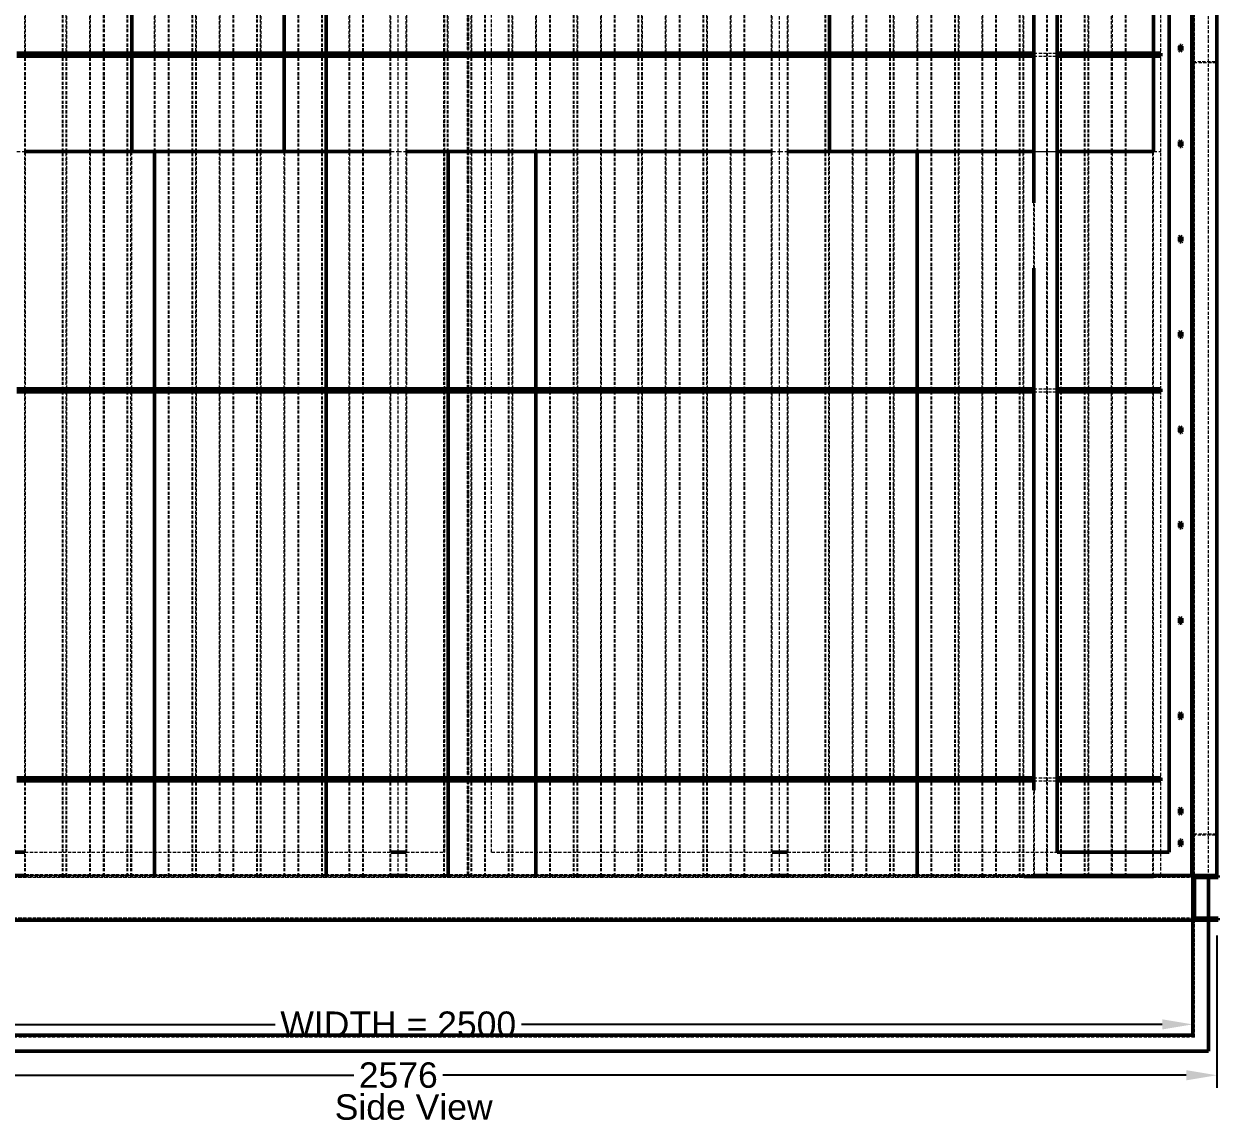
# Model space of a CAD drawing. Header units: millimetres. Extents: x 909 to 14018, y 345 to 10005.
# Drawn here: x 1851 to 3730, y 6588 to 8313 of the extents above; entities that cross this region are included whole.
import ezdxf

# ---------------------------------------------------------------- set-up
doc = ezdxf.new("R2010")
doc.units = ezdxf.units.MM
doc.linetypes.add('Hidden', pattern=[15, 5, -3, 5, -2])
for name, color, linetype, lineweight in [('Default', 7, 'Continuous', 50), ('Edges', 7, 'Hidden', 15), ('HiddenEdges', 2, 'Hidden', 15), ('HiddenSilhouettes', 2, 'Hidden', 15), ('HiddenWires', 7, 'Hidden', 15), ('Silhouettes', 7, 'Continuous', 50), ('Wires', 7, 'Hidden', 15)]:
    doc.layers.add(name, color=color, linetype=linetype, lineweight=lineweight)
doc.layers.add('Dimension', color=7, linetype='Continuous', lineweight=50, true_color=0x6495ed)
doc.styles.add('Default', font='arial.ttf')
doc.dimstyles.get("Standard").update_dxf_attribs({"dimtxt": 0.18, "dimasz": 0.18, "dimexe": 0.18, "dimexo": 0.0625, "dimgap": 0.09, "dimtad": 0, "dimtih": 1, "dimtoh": 1, "dimdec": 4, "dimzin": 0, "dimdsep": 46, "dimtxsty": 'Standard', "dimcen": 0.09, "dimadec": 0, "dimazin": 0, "dimtfac": 1, "dimtdec": 4, "dimtofl": 0, "dimtmove": 0, "dimatfit": 3, "dimfxl": 1, "dimtolj": 1, "dimtzin": 0, "dimarcsym": 0})

# ---------------------------------------------------------------- blocks, each defined once
blk = doc.blocks.new('Left')
at = {"layer": 'Edges'}
for points in [[(-587.5, -72.1, 0), (-587.5, 534.9, 0)], [(-521.5, -72.1, 0), (-521.5, 534.9, 0)], [(-485.5, -72.1, 0), (-485.5, 534.9, 0)], [(-383.5, -72.1, 0), (-383.5, 534.9, 0)], [(-317.5, -72.1, 0), (-317.5, 534.9, 0)], [(-281.5, -72.1, 0), (-281.5, 534.9, 0)], [(-215.5, -72.1, 0), (-215.5, 534.9, 0)], [(-77.5, -72.1, 0), (-77.5, 534.9, 0)], [(-11.5, -72.1, 0), (-11.5, 534.9, 0)], [(12.5, -72.1, 0), (12.5, 534.9, 0)], [(78.5, -72.1, 0), (78.5, 534.9, 0)], [(114.5, -72.1, 0), (114.5, 534.9, 0)], [(180.5, -72.1, 0), (180.5, 534.9, 0)], [(216.5, -72.1, 0), (216.5, 534.9, 0)], [(282.5, -72.1, 0), (282.5, 534.9, 0)], [(318.5, -72.1, 0), (318.5, 534.9, 0)], [(384.5, -72.1, 0), (384.5, 534.9, 0)], [(420.5, -72.1, 0), (420.5, 534.9, 0)], [(486.5, -72.1, 0), (486.5, 534.9, 0)], [(522.5, -72.1, 0), (522.5, 534.9, 0)], [(588.5, -72.1, 0), (588.5, 534.9, 0)], [(612.5, -72.1, 0), (612.5, 534.9, 0)], [(714.5, -72.1, 0), (714.5, 534.9, 0)], [(780.5, -72.1, 0), (780.5, 534.9, 0)], [(816.5, -72.1, 0), (816.5, 534.9, 0)], [(882.5, -72.1, 0), (882.5, 534.9, 0)], [(918.5, -72.1, 0), (918.5, 534.9, 0)], [(984.5, -72.1, 0), (984.5, 534.9, 0)], [(1086.5, -72.1, 0), (1086.5, 534.9, 0)], [(1122.5, -72.1, 0), (1122.5, 534.9, 0)], [(-587.5, -227.1, 0), (-587.5, -77.1, 0)], [(-521.5, -227.1, 0), (-521.5, -77.1, 0)], [(-485.5, -227.1, 0), (-485.5, -77.1, 0)], [(-383.5, -227.1, 0), (-383.5, -77.1, 0)], [(-317.5, -227.1, 0), (-317.5, -77.1, 0)], [(-281.5, -227.1, 0), (-281.5, -77.1, 0)], [(-215.5, -227.1, 0), (-215.5, -77.1, 0)], [(-77.5, -227.1, 0), (-77.5, -77.1, 0)], [(-11.5, -227.1, 0), (-11.5, -77.1, 0)], [(12.5, -227.1, 0), (12.5, -77.1, 0)], [(78.5, -227.1, 0), (78.5, -77.1, 0)], [(114.5, -227.1, 0), (114.5, -77.1, 0)], [(180.5, -227.1, 0), (180.5, -77.1, 0)], [(216.5, -227.1, 0), (216.5, -77.1, 0)], [(282.5, -227.1, 0), (282.5, -77.1, 0)], [(318.5, -227.1, 0), (318.5, -77.1, 0)], [(384.5, -227.1, 0), (384.5, -77.1, 0)], [(420.5, -227.1, 0), (420.5, -77.1, 0)], [(486.5, -227.1, 0), (486.5, -77.1, 0)], [(522.5, -227.1, 0), (522.5, -77.1, 0)], [(588.5, -227.1, 0), (588.5, -77.1, 0)], [(612.5, -227.1, 0), (612.5, -77.1, 0)], [(714.5, -227.1, 0), (714.5, -77.1, 0)], [(780.5, -227.1, 0), (780.5, -77.1, 0)], [(816.5, -227.1, 0), (816.5, -77.1, 0)], [(882.5, -227.1, 0), (882.5, -77.1, 0)], [(918.5, -227.1, 0), (918.5, -77.1, 0)], [(984.5, -227.1, 0), (984.5, -77.1, 0)], [(1086.5, -227.1, 0), (1086.5, -77.1, 0)], [(1122.5, -227.1, 0), (1122.5, -77.1, 0)], [(-587.5, -600.1, 0), (-587.5, -227.1, 0)], [(-521.5, -600.1, 0), (-521.5, -227.1, 0)], [(-485.5, -600.1, 0), (-485.5, -227.1, 0)], [(-419.5, -600.1, 0), (-419.5, -227.1, 0)], [(-317.5, -600.1, 0), (-317.5, -227.1, 0)], [(-281.5, -600.1, 0), (-281.5, -227.1, 0)], [(-215.5, -600.1, 0), (-215.5, -227.1, 0)], [(-179.5, -600.1, 0), (-179.5, -227.1, 0)], [(-77.5, -600.1, 0), (-77.5, -227.1, 0)], [(-11.5, -600.1, 0), (-11.5, -227.1, 0)], [(12.5, -600.1, 0), (12.5, -227.1, 0)], [(114.5, -600.1, 0), (114.5, -227.1, 0)], [(180.5, -600.1, 0), (180.5, -227.1, 0)], [(282.5, -600.1, 0), (282.5, -227.1, 0)], [(318.5, -600.1, 0), (318.5, -227.1, 0)], [(384.5, -600.1, 0), (384.5, -227.1, 0)], [(420.5, -600.1, 0), (420.5, -227.1, 0)], [(486.5, -600.1, 0), (486.5, -227.1, 0)], [(522.5, -600.1, 0), (522.5, -227.1, 0)], [(588.5, -600.1, 0), (588.5, -227.1, 0)], [(612.5, -600.1, 0), (612.5, -227.1, 0)], [(678.5, -600.1, 0), (678.5, -227.1, 0)], [(714.5, -600.1, 0), (714.5, -227.1, 0)], [(780.5, -600.1, 0), (780.5, -227.1, 0)], [(882.5, -600.1, 0), (882.5, -227.1, 0)], [(918.5, -600.1, 0), (918.5, -227.1, 0)], [(984.5, -600.1, 0), (984.5, -227.1, 0)], [(1086.5, -600.1, 0), (1086.5, -227.1, 0)], [(1122.5, -600.1, 0), (1122.5, -227.1, 0)], [(1188.5, -600.1, 0), (1188.5, -227.1, 0)], [(-587.5, -1212.1, 0), (-587.5, -605.1, 0)], [(-521.5, -1212.1, 0), (-521.5, -605.1, 0)], [(-485.5, -1212.1, 0), (-485.5, -605.1, 0)], [(-419.5, -1212.1, 0), (-419.5, -605.1, 0)], [(-317.5, -1212.1, 0), (-317.5, -605.1, 0)], [(-281.5, -1212.1, 0), (-281.5, -605.1, 0)], [(-215.5, -1212.1, 0), (-215.5, -605.1, 0)], [(-179.5, -1212.1, 0), (-179.5, -605.1, 0)], [(-77.5, -1212.1, 0), (-77.5, -605.1, 0)], [(-11.5, -1212.1, 0), (-11.5, -605.1, 0)], [(12.5, -1212.1, 0), (12.5, -605.1, 0)], [(114.5, -1212.1, 0), (114.5, -605.1, 0)], [(180.5, -1212.1, 0), (180.5, -605.1, 0)], [(282.5, -1212.1, 0), (282.5, -605.1, 0)], [(318.5, -1212.1, 0), (318.5, -605.1, 0)], [(384.5, -1212.1, 0), (384.5, -605.1, 0)], [(420.5, -1212.1, 0), (420.5, -605.1, 0)], [(486.5, -1212.1, 0), (486.5, -605.1, 0)], [(522.5, -1212.1, 0), (522.5, -605.1, 0)], [(588.5, -1212.1, 0), (588.5, -605.1, 0)], [(612.5, -1212.1, 0), (612.5, -605.1, 0)], [(678.5, -1212.1, 0), (678.5, -605.1, 0)], [(714.5, -1212.1, 0), (714.5, -605.1, 0)], [(780.5, -1212.1, 0), (780.5, -605.1, 0)], [(882.5, -1212.1, 0), (882.5, -605.1, 0)], [(918.5, -1212.1, 0), (918.5, -605.1, 0)], [(984.5, -1212.1, 0), (984.5, -605.1, 0)], [(1086.5, -1212.1, 0), (1086.5, -605.1, 0)], [(1122.5, -1212.1, 0), (1122.5, -605.1, 0)], [(1188.5, -1212.1, 0), (1188.5, -605.1, 0)], [(-587.5, -1367.1, 0), (-587.5, -1217.1, 0)], [(-521.5, -1367.1, 0), (-521.5, -1217.1, 0)], [(-485.5, -1367.1, 0), (-485.5, -1217.1, 0)], [(-419.5, -1367.1, 0), (-419.5, -1217.1, 0)], [(-317.5, -1367.1, 0), (-317.5, -1217.1, 0)], [(-281.5, -1367.1, 0), (-281.5, -1217.1, 0)], [(-215.5, -1367.1, 0), (-215.5, -1217.1, 0)], [(-179.5, -1367.1, 0), (-179.5, -1217.1, 0)], [(-77.5, -1367.1, 0), (-77.5, -1217.1, 0)], [(-11.5, -1367.1, 0), (-11.5, -1217.1, 0)], [(12.5, -1367.1, 0), (12.5, -1217.1, 0)], [(114.5, -1367.1, 0), (114.5, -1217.1, 0)], [(180.5, -1367.1, 0), (180.5, -1217.1, 0)], [(282.5, -1367.1, 0), (282.5, -1217.1, 0)], [(318.5, -1367.1, 0), (318.5, -1217.1, 0)], [(384.5, -1367.1, 0), (384.5, -1217.1, 0)], [(420.5, -1367.1, 0), (420.5, -1217.1, 0)], [(486.5, -1367.1, 0), (486.5, -1217.1, 0)], [(522.5, -1367.1, 0), (522.5, -1217.1, 0)], [(588.5, -1367.1, 0), (588.5, -1217.1, 0)], [(612.5, -1367.1, 0), (612.5, -1217.1, 0)], [(678.5, -1367.1, 0), (678.5, -1217.1, 0)], [(714.5, -1367.1, 0), (714.5, -1217.1, 0)], [(780.5, -1367.1, 0), (780.5, -1217.1, 0)], [(882.5, -1367.1, 0), (882.5, -1217.1, 0)], [(918.5, -1367.1, 0), (918.5, -1217.1, 0)], [(984.5, -1367.1, 0), (984.5, -1217.1, 0)], [(1086.5, -1329.1, 0), (1086.5, -1217.1, 0)], [(1122.5, -1329.1, 0), (1122.5, -1217.1, 0)], [(1188.5, -1329.1, 0), (1188.5, -1217.1, 0)], [(1020.5, -1367.1, 0), (1020.5, -1365.9, 0)], [(1086.5, -1367.1, 0), (1086.5, -1365.9, 0)], [(1122.5, -1367.1, 0), (1122.5, -1365.9, 0)], [(1188.5, -1367.1, 0), (1188.5, -1365.9, 0)]]:
    blk.add_polyline3d(points, dxfattribs=at)
at = {"layer": 'HiddenEdges'}
for points in [[(108.8, -1364.7, 0), (108.8, 1022.9, 0)], [(111.2, -1364.7, 0), (111.2, 1022.9, 0)], [(1286.8, -1364.7, 0), (1286.8, 1022.9, 0)], [(-528.5, -227.1, 0), (-528.5, 912.9, 0)], [(-462.5, -227.1, 0), (-462.5, 912.9, 0)], [(-426.5, -227.1, 0), (-426.5, 912.9, 0)], [(-425.3, -227.1, 0), (-425.3, 912.9, 0)], [(-382.3, -227.1, 0), (-382.3, 912.9, 0)], [(-360.5, -227.1, 0), (-360.5, 912.9, 0)], [(-323.3, -227.1, 0), (-323.3, 912.9, 0)], [(-259.7, -227.1, 0), (-259.7, 912.9, 0)], [(-258.5, -227.1, 0), (-258.5, 912.9, 0)], [(-222.5, -227.1, 0), (-222.5, 912.9, 0)], [(-221.3, -227.1, 0), (-221.3, 912.9, 0)], [(-216.7, -227.1, 0), (-216.7, 912.9, 0)], [(-156.5, -227.1, 0), (-156.5, 912.9, 0)], [(-120.5, -227.1, 0), (-120.5, 912.9, 0)], [(-119.3, -227.1, 0), (-119.3, 912.9, 0)], [(-76.3, -227.1, 0), (-76.3, 912.9, 0)], [(-55.7, -227.1, 0), (-55.7, 912.9, 0)], [(71.5, -227.1, 0), (71.5, 912.9, 0)], [(72.7, -227.1, 0), (72.7, 912.9, 0)], [(136.3, -227.1, 0), (136.3, 912.9, 0)], [(137.5, -227.1, 0), (137.5, 912.9, 0)], [(174.7, -227.1, 0), (174.7, 912.9, 0)], [(238.3, -227.1, 0), (238.3, 912.9, 0)], [(239.5, -227.1, 0), (239.5, 912.9, 0)], [(275.5, -227.1, 0), (275.5, 912.9, 0)], [(276.7, -227.1, 0), (276.7, 912.9, 0)], [(340.3, -227.1, 0), (340.3, 912.9, 0)], [(341.5, -227.1, 0), (341.5, 912.9, 0)], [(377.5, -227.1, 0), (377.5, 912.9, 0)], [(378.7, -227.1, 0), (378.7, 912.9, 0)], [(442.3, -227.1, 0), (442.3, 912.9, 0)], [(443.5, -227.1, 0), (443.5, 912.9, 0)], [(479.5, -227.1, 0), (479.5, 912.9, 0)], [(480.7, -227.1, 0), (480.7, 912.9, 0)], [(544.3, -227.1, 0), (544.3, 912.9, 0)], [(545.5, -227.1, 0), (545.5, 912.9, 0)], [(671.5, -227.1, 0), (671.5, 912.9, 0)], [(672.7, -227.1, 0), (672.7, 912.9, 0)], [(736.3, -227.1, 0), (736.3, 912.9, 0)], [(737.5, -227.1, 0), (737.5, 912.9, 0)], [(773.5, -227.1, 0), (773.5, 912.9, 0)], [(774.7, -227.1, 0), (774.7, 912.9, 0)], [(838.3, -227.1, 0), (838.3, 912.9, 0)], [(839.5, -227.1, 0), (839.5, 912.9, 0)], [(875.5, -227.1, 0), (875.5, 912.9, 0)], [(876.7, -227.1, 0), (876.7, 912.9, 0)], [(881.3, -227.1, 0), (881.3, 912.9, 0)], [(940.3, -227.1, 0), (940.3, 912.9, 0)], [(941.5, -227.1, 0), (941.5, 912.9, 0)], [(977.5, -227.1, 0), (977.5, 912.9, 0)], [(978.7, -227.1, 0), (978.7, 912.9, 0)], [(1042.3, -227.1, 0), (1042.3, 912.9, 0)], [(1043.5, -227.1, 0), (1043.5, 912.9, 0)], [(1079.5, -227.1, 0), (1079.5, 912.9, 0)], [(1080.7, -227.1, 0), (1080.7, 912.9, 0)], [(1144.3, -227.1, 0), (1144.3, 912.9, 0)], [(1145.5, -227.1, 0), (1145.5, 912.9, 0)], [(1253, -1620.1, 0), (1253, 885.9, 0)], [(1001.2, -1364.7, 0), (1001.2, 632.9, 0)], [(1020.5, -227.1, 0), (1020.5, 634.1, 0)], [(-587.5, -77.1, 0), (-587.5, -72.1, 0)], [(-521.5, -77.1, 0), (-521.5, -72.1, 0)], [(-485.5, -77.1, 0), (-485.5, -72.1, 0)], [(-383.5, -77.1, 0), (-383.5, -72.1, 0)], [(-317.5, -77.1, 0), (-317.5, -72.1, 0)], [(-281.5, -77.1, 0), (-281.5, -72.1, 0)], [(-215.5, -77.1, 0), (-215.5, -72.1, 0)], [(-77.5, -77.1, 0), (-77.5, -72.1, 0)], [(-11.5, -77.1, 0), (-11.5, -72.1, 0)], [(12.5, -77.1, 0), (12.5, -72.1, 0)], [(78.5, -77.1, 0), (78.5, -72.1, 0)], [(114.5, -77.1, 0), (114.5, -72.1, 0)], [(180.5, -77.1, 0), (180.5, -72.1, 0)], [(216.5, -77.1, 0), (216.5, -72.1, 0)], [(282.5, -77.1, 0), (282.5, -72.1, 0)], [(318.5, -77.1, 0), (318.5, -72.1, 0)], [(384.5, -77.1, 0), (384.5, -72.1, 0)], [(420.5, -77.1, 0), (420.5, -72.1, 0)], [(486.5, -77.1, 0), (486.5, -72.1, 0)], [(522.5, -77.1, 0), (522.5, -72.1, 0)], [(588.5, -77.1, 0), (588.5, -72.1, 0)], [(612.5, -77.1, 0), (612.5, -72.1, 0)], [(714.5, -77.1, 0), (714.5, -72.1, 0)], [(780.5, -77.1, 0), (780.5, -72.1, 0)], [(816.5, -77.1, 0), (816.5, -72.1, 0)], [(882.5, -77.1, 0), (882.5, -72.1, 0)], [(918.5, -77.1, 0), (918.5, -72.1, 0)], [(984.5, -77.1, 0), (984.5, -72.1, 0)], [(1086.5, -77.1, 0), (1086.5, -72.1, 0)], [(1122.5, -77.1, 0), (1122.5, -72.1, 0)], [(1250, -87.1, 0), (1248.8, -87.1, 0)], [(-527.3, -1367.1, 0), (-527.3, -227.1, 0)], [(-463.7, -1367.1, 0), (-463.7, -227.1, 0)], [(-462.5, -1367.1, 0), (-462.5, -227.1, 0)], [(-426.5, -1367.1, 0), (-426.5, -227.1, 0)], [(-425.3, -1367.1, 0), (-425.3, -227.1, 0)], [(-420.7, -1367.1, 0), (-420.7, -227.1, 0)], [(-361.7, -1367.1, 0), (-361.7, -227.1, 0)], [(-360.5, -1367.1, 0), (-360.5, -227.1, 0)], [(-324.5, -1367.1, 0), (-324.5, -227.1, 0)], [(-323.3, -1367.1, 0), (-323.3, -227.1, 0)], [(-259.7, -1367.1, 0), (-259.7, -227.1, 0)], [(-222.5, -1367.1, 0), (-222.5, -227.1, 0)], [(-157.7, -1367.1, 0), (-157.7, -227.1, 0)], [(-156.5, -1367.1, 0), (-156.5, -227.1, 0)], [(-120.5, -1367.1, 0), (-120.5, -227.1, 0)], [(-119.3, -1367.1, 0), (-119.3, -227.1, 0)], [(-55.7, -1367.1, 0), (-55.7, -227.1, 0)], [(-54.5, -1367.1, 0), (-54.5, -227.1, 0)], [(-12.7, -1367.1, 0), (-12.7, -227.1, 0)], [(13.7, -1367.1, 0), (13.7, -227.1, 0)], [(72.7, -1367.1, 0), (72.7, -227.1, 0)], [(136.3, -1367.1, 0), (136.3, -227.1, 0)], [(137.5, -1367.1, 0), (137.5, -227.1, 0)], [(173.5, -1367.1, 0), (173.5, -227.1, 0)], [(174.7, -1367.1, 0), (174.7, -227.1, 0)], [(238.3, -1367.1, 0), (238.3, -227.1, 0)], [(239.5, -1367.1, 0), (239.5, -227.1, 0)], [(275.5, -1367.1, 0), (275.5, -227.1, 0)], [(276.7, -1367.1, 0), (276.7, -227.1, 0)], [(340.3, -1367.1, 0), (340.3, -227.1, 0)], [(377.5, -1367.1, 0), (377.5, -227.1, 0)], [(442.3, -1367.1, 0), (442.3, -227.1, 0)], [(443.5, -1367.1, 0), (443.5, -227.1, 0)], [(479.5, -1367.1, 0), (479.5, -227.1, 0)], [(480.7, -1367.1, 0), (480.7, -227.1, 0)], [(544.3, -1367.1, 0), (544.3, -227.1, 0)], [(545.5, -1367.1, 0), (545.5, -227.1, 0)], [(587.3, -1367.1, 0), (587.3, -227.1, 0)], [(613.7, -1367.1, 0), (613.7, -227.1, 0)], [(672.7, -1367.1, 0), (672.7, -227.1, 0)], [(736.3, -1367.1, 0), (736.3, -227.1, 0)], [(737.5, -1367.1, 0), (737.5, -227.1, 0)], [(774.7, -1367.1, 0), (774.7, -227.1, 0)], [(838.3, -1367.1, 0), (838.3, -227.1, 0)], [(839.5, -1367.1, 0), (839.5, -227.1, 0)], [(875.5, -1367.1, 0), (875.5, -227.1, 0)], [(876.7, -1367.1, 0), (876.7, -227.1, 0)], [(940.3, -1367.1, 0), (940.3, -227.1, 0)], [(977.5, -1367.1, 0), (977.5, -227.1, 0)], [(1020.5, -1365.9, 0), (1020.5, -227.1, 0)], [(1042.3, -1367.1, 0), (1042.3, -227.1, 0)], [(1043.5, -1367.1, 0), (1043.5, -227.1, 0)], [(1079.5, -1367.1, 0), (1079.5, -227.1, 0)], [(1080.7, -1367.1, 0), (1080.7, -227.1, 0)], [(1144.3, -1367.1, 0), (1144.3, -227.1, 0)], [(1145.5, -1367.1, 0), (1145.5, -227.1, 0)], [(-587.5, -605.1, 0), (-587.5, -600.1, 0)], [(-521.5, -605.1, 0), (-521.5, -600.1, 0)], [(-485.5, -605.1, 0), (-485.5, -600.1, 0)], [(-419.5, -605.1, 0), (-419.5, -600.1, 0)], [(-317.5, -605.1, 0), (-317.5, -600.1, 0)], [(-281.5, -605.1, 0), (-281.5, -600.1, 0)], [(-215.5, -605.1, 0), (-215.5, -600.1, 0)], [(-179.5, -605.1, 0), (-179.5, -600.1, 0)], [(-77.5, -605.1, 0), (-77.5, -600.1, 0)], [(-11.5, -605.1, 0), (-11.5, -600.1, 0)], [(12.5, -605.1, 0), (12.5, -600.1, 0)], [(114.5, -605.1, 0), (114.5, -600.1, 0)], [(180.5, -605.1, 0), (180.5, -600.1, 0)], [(282.5, -605.1, 0), (282.5, -600.1, 0)], [(318.5, -605.1, 0), (318.5, -600.1, 0)], [(384.5, -605.1, 0), (384.5, -600.1, 0)], [(420.5, -605.1, 0), (420.5, -600.1, 0)], [(486.5, -605.1, 0), (486.5, -600.1, 0)], [(522.5, -605.1, 0), (522.5, -600.1, 0)], [(588.5, -605.1, 0), (588.5, -600.1, 0)], [(612.5, -605.1, 0), (612.5, -600.1, 0)], [(678.5, -605.1, 0), (678.5, -600.1, 0)], [(714.5, -605.1, 0), (714.5, -600.1, 0)], [(780.5, -605.1, 0), (780.5, -600.1, 0)], [(882.5, -605.1, 0), (882.5, -600.1, 0)], [(918.5, -605.1, 0), (918.5, -600.1, 0)], [(984.5, -605.1, 0), (984.5, -600.1, 0)], [(1086.5, -605.1, 0), (1086.5, -600.1, 0)], [(1122.5, -605.1, 0), (1122.5, -600.1, 0)], [(1188.5, -605.1, 0), (1188.5, -600.1, 0)], [(-587.5, -1217.1, 0), (-587.5, -1212.1, 0)], [(-521.5, -1217.1, 0), (-521.5, -1212.1, 0)], [(-485.5, -1217.1, 0), (-485.5, -1212.1, 0)], [(-419.5, -1217.1, 0), (-419.5, -1212.1, 0)], [(-317.5, -1217.1, 0), (-317.5, -1212.1, 0)], [(-281.5, -1217.1, 0), (-281.5, -1212.1, 0)], [(-215.5, -1217.1, 0), (-215.5, -1212.1, 0)], [(-179.5, -1217.1, 0), (-179.5, -1212.1, 0)], [(-77.5, -1217.1, 0), (-77.5, -1212.1, 0)], [(-11.5, -1217.1, 0), (-11.5, -1212.1, 0)], [(12.5, -1217.1, 0), (12.5, -1212.1, 0)], [(114.5, -1217.1, 0), (114.5, -1212.1, 0)], [(180.5, -1217.1, 0), (180.5, -1212.1, 0)], [(282.5, -1217.1, 0), (282.5, -1212.1, 0)], [(318.5, -1217.1, 0), (318.5, -1212.1, 0)], [(384.5, -1217.1, 0), (384.5, -1212.1, 0)], [(420.5, -1217.1, 0), (420.5, -1212.1, 0)], [(486.5, -1217.1, 0), (486.5, -1212.1, 0)], [(522.5, -1217.1, 0), (522.5, -1212.1, 0)], [(588.5, -1217.1, 0), (588.5, -1212.1, 0)], [(612.5, -1217.1, 0), (612.5, -1212.1, 0)], [(678.5, -1217.1, 0), (678.5, -1212.1, 0)], [(714.5, -1217.1, 0), (714.5, -1212.1, 0)], [(780.5, -1217.1, 0), (780.5, -1212.1, 0)], [(882.5, -1217.1, 0), (882.5, -1212.1, 0)], [(918.5, -1217.1, 0), (918.5, -1212.1, 0)], [(984.5, -1217.1, 0), (984.5, -1212.1, 0)], [(1086.5, -1217.1, 0), (1086.5, -1212.1, 0)], [(1122.5, -1217.1, 0), (1122.5, -1212.1, 0)], [(1188.5, -1217.1, 0), (1188.5, -1212.1, 0)], [(1250, -1267.1, 0), (1248.8, -1267.1, 0)], [(1086.5, -1365.9, 0), (1086.5, -1329.1, 0)], [(1122.5, -1365.9, 0), (1122.5, -1329.1, 0)], [(1188.5, -1365.9, 0), (1188.5, -1329.1, 0)], [(1288, -1350.9, 0), (1286.8, -1350.9, 0)], [(1290, -1365.9, 0), (-1290, -1365.9, 0)], [(1290, -1368.9, 0), (-1290, -1368.9, 0)], [(1253, -1368.9, 0), (-1253, -1368.9, 0)], [(108.8, -1364.7, 0), (-1028.8, -1364.7, 0)], [(1248.8, -1364.7, 0), (111.2, -1364.7, 0)], [(1248.8, -1364.7, 0), (1001.2, -1364.7, 0)], [(1286.8, -1364.7, 0), (1250, -1364.7, 0)], [(1290, -1432.9, 0), (-1290, -1432.9, 0)], [(1290, -1435.9, 0), (-1290, -1435.9, 0)], [(1253, -1432.9, 0), (-1253, -1432.9, 0)], [(1253, -1620.1, 0), (-1253, -1620.1, 0)]]:
    blk.add_polyline3d(points, dxfattribs=at)
at = {"layer": 'HiddenSilhouettes'}
for points in [[(-586.3, -227.1, 0), (-586.3, 912.9, 0)], [(-527.3, -227.1, 0), (-527.3, 912.9, 0)], [(-522.7, -227.1, 0), (-522.7, 912.9, 0)], [(-484.3, -227.1, 0), (-484.3, 912.9, 0)], [(-463.7, -227.1, 0), (-463.7, 912.9, 0)], [(-420.7, -227.1, 0), (-420.7, 912.9, 0)], [(-361.7, -227.1, 0), (-361.7, 912.9, 0)], [(-324.5, -227.1, 0), (-324.5, 912.9, 0)], [(-318.7, -227.1, 0), (-318.7, 912.9, 0)], [(-280.3, -227.1, 0), (-280.3, 912.9, 0)], [(-178.3, -227.1, 0), (-178.3, 912.9, 0)], [(-157.7, -227.1, 0), (-157.7, 912.9, 0)], [(-114.7, -227.1, 0), (-114.7, 912.9, 0)], [(-54.5, -227.1, 0), (-54.5, 912.9, 0)], [(-12.7, -227.1, 0), (-12.7, 912.9, 0)], [(13.7, -227.1, 0), (13.7, 912.9, 0)], [(73.2, -1329.1, 0), (73.2, 912.9, 0)], [(77.3, -227.1, 0), (77.3, 912.9, 0)], [(110, -1365.9, 0), (110, 912.9, 0)], [(115.7, -227.1, 0), (115.7, 912.9, 0)], [(146.8, -1329.1, 0), (146.8, 912.9, 0)], [(173.5, -227.1, 0), (173.5, 912.9, 0)], [(179.3, -227.1, 0), (179.3, 912.9, 0)], [(217.7, -227.1, 0), (217.7, 912.9, 0)], [(281.3, -227.1, 0), (281.3, 912.9, 0)], [(319.7, -227.1, 0), (319.7, 912.9, 0)], [(383.3, -227.1, 0), (383.3, 912.9, 0)], [(421.7, -227.1, 0), (421.7, 912.9, 0)], [(485.3, -227.1, 0), (485.3, 912.9, 0)], [(523.7, -227.1, 0), (523.7, 912.9, 0)], [(587.3, -227.1, 0), (587.3, 912.9, 0)], [(613.7, -227.1, 0), (613.7, 912.9, 0)], [(677.3, -227.1, 0), (677.3, 912.9, 0)], [(715.7, -227.1, 0), (715.7, 912.9, 0)], [(779.3, -227.1, 0), (779.3, 912.9, 0)], [(817.7, -227.1, 0), (817.7, 912.9, 0)], [(919.7, -227.1, 0), (919.7, 912.9, 0)], [(983.3, -227.1, 0), (983.3, 912.9, 0)], [(1021.7, -227.1, 0), (1021.7, 912.9, 0)], [(1085.3, -227.1, 0), (1085.3, 912.9, 0)], [(1123.7, -227.1, 0), (1123.7, 912.9, 0)], [(1187.3, -227.1, 0), (1187.3, 912.9, 0)], [(1275, -1368.9, 0), (1275, 907.9, 0)], [(-585, -77.1, 0), (-585, -72.1, 0)], [(-575, -77.1, 0), (-575, -72.1, 0)], [(-419.5, -77.1, 0), (-419.5, -72.1, 0)], [(-179.5, -77.1, 0), (-179.5, -72.1, 0)], [(-113.5, -77.1, 0), (-113.5, -72.1, 0)], [(-25, -77.1, 0), (-25, -72.1, 0)], [(-15, -77.1, 0), (-15, -72.1, 0)], [(15, -77.1, 0), (15, -72.1, 0)], [(25, -77.1, 0), (25, -72.1, 0)], [(575, -77.1, 0), (575, -72.1, 0)], [(585, -77.1, 0), (585, -72.1, 0)], [(615, -77.1, 0), (615, -72.1, 0)], [(625, -77.1, 0), (625, -72.1, 0)], [(678.5, -77.1, 0), (678.5, -72.1, 0)], [(1000, -72.1, 0), (1036.8, -72.1, 0)], [(1175, -77.1, 0), (1175, -72.1, 0)], [(1185, -77.1, 0), (1185, -72.1, 0)], [(1188.5, -77.1, 0), (1188.5, -72.1, 0)], [(1247, -64.6, 0), (1250, -64.6, 0)], [(1247, -1289.6, 0), (1247, -64.6, 0)], [(1000, -77.1, 0), (1036.8, -77.1, 0)], [(1250, -85.5, 0), (1288, -85.5, 0)], [(1250, -87.1, 0), (1251.6, -87.1, 0)], [(1251.6, -87.1, 0), (1286.4, -87.1, 0)], [(1251.6, -161.5, 0), (1251.6, -87.1, 0)], [(1286.4, -161.5, 0), (1286.4, -87.1, 0)], [(1247, -109.6, 0), (1250, -109.6, 0)], [(1251.6, -205.3, 0), (1251.6, -102.6, 0)], [(1250, -161.5, 0), (1251.6, -161.5, 0)], [(1250, -163.1, 0), (1251.6, -163.1, 0)], [(1251.6, -1265.5, 0), (1251.6, -163.1, 0)], [(1286.4, -161.5, 0), (1288, -161.5, 0)], [(-586.3, -1367.1, 0), (-586.3, -227.1, 0)], [(-528.5, -1367.1, 0), (-528.5, -227.1, 0)], [(-528.5, -227.1, 0), (-483.7, -227.1, 0)], [(-527.3, -227.1, 0), (-521.5, -227.1, 0)], [(-522.7, -1367.1, 0), (-522.7, -227.1, 0)], [(-485.5, -227.1, 0), (-483.7, -227.1, 0)], [(-484.3, -1367.1, 0), (-484.3, -227.1, 0)], [(-426.5, -227.1, 0), (-360.5, -227.1, 0)], [(-425.3, -227.1, 0), (-419.5, -227.1, 0)], [(-383.5, -227.1, 0), (-361.7, -227.1, 0)], [(-382.3, -1367.1, 0), (-382.3, -227.1, 0)], [(-322.5, -227.1, 0), (-317.5, -227.1, 0)], [(-322.5, -227.1, 0), (-258.5, -227.1, 0)], [(-318.7, -1367.1, 0), (-318.7, -227.1, 0)], [(-281.5, -227.1, 0), (-259.7, -227.1, 0)], [(-280.3, -1367.1, 0), (-280.3, -227.1, 0)], [(-258.5, -1367.1, 0), (-258.5, -227.1, 0)], [(-222.5, -227.1, 0), (-161.2, -227.1, 0)], [(-221.3, -1367.1, 0), (-221.3, -227.1, 0)], [(-221.3, -227.1, 0), (-215.5, -227.1, 0)], [(-216.7, -1367.1, 0), (-216.7, -227.1, 0)], [(-179.5, -227.1, 0), (-161.2, -227.1, 0)], [(-178.3, -1367.1, 0), (-178.3, -227.1, 0)], [(-120.5, -227.1, 0), (-54.5, -227.1, 0)], [(-119.3, -227.1, 0), (-113.5, -227.1, 0)], [(-114.7, -1367.1, 0), (-114.7, -227.1, 0)], [(-77.5, -227.1, 0), (-55.7, -227.1, 0)], [(-76.3, -1367.1, 0), (-76.3, -227.1, 0)], [(71.5, -1367.1, 0), (71.5, -227.1, 0)], [(71.5, -227.1, 0), (137.5, -227.1, 0)], [(72.7, -227.1, 0), (78.5, -227.1, 0)], [(77.3, -1367.1, 0), (77.3, -227.1, 0)], [(114.5, -227.1, 0), (136.3, -227.1, 0)], [(115.7, -1367.1, 0), (115.7, -227.1, 0)], [(173.5, -227.1, 0), (239.5, -227.1, 0)], [(174.7, -227.1, 0), (180.5, -227.1, 0)], [(179.3, -1367.1, 0), (179.3, -227.1, 0)], [(216.5, -227.1, 0), (238.3, -227.1, 0)], [(217.7, -1367.1, 0), (217.7, -227.1, 0)], [(275.5, -227.1, 0), (322.5, -227.1, 0)], [(276.7, -227.1, 0), (282.5, -227.1, 0)], [(281.3, -1367.1, 0), (281.3, -227.1, 0)], [(318.5, -227.1, 0), (322.5, -227.1, 0)], [(319.7, -1367.1, 0), (319.7, -227.1, 0)], [(341.5, -1367.1, 0), (341.5, -227.1, 0)], [(377.5, -227.1, 0), (443.5, -227.1, 0)], [(378.7, -1367.1, 0), (378.7, -227.1, 0)], [(378.7, -227.1, 0), (384.5, -227.1, 0)], [(383.3, -1367.1, 0), (383.3, -227.1, 0)], [(420.5, -227.1, 0), (442.3, -227.1, 0)], [(421.7, -1367.1, 0), (421.7, -227.1, 0)], [(483.8, -227.1, 0), (486.5, -227.1, 0)], [(483.8, -227.1, 0), (545.5, -227.1, 0)], [(485.3, -1367.1, 0), (485.3, -227.1, 0)], [(522.5, -227.1, 0), (544.3, -227.1, 0)], [(523.7, -1367.1, 0), (523.7, -227.1, 0)], [(671.5, -1367.1, 0), (671.5, -227.1, 0)], [(671.5, -227.1, 0), (725.6, -227.1, 0)], [(672.7, -227.1, 0), (678.5, -227.1, 0)], [(677.3, -1367.1, 0), (677.3, -227.1, 0)], [(714.5, -227.1, 0), (725.6, -227.1, 0)], [(715.7, -1367.1, 0), (715.7, -227.1, 0)], [(773.5, -1367.1, 0), (773.5, -227.1, 0)], [(773.5, -227.1, 0), (839.5, -227.1, 0)], [(774.7, -227.1, 0), (780.5, -227.1, 0)], [(779.3, -1367.1, 0), (779.3, -227.1, 0)], [(816.5, -227.1, 0), (838.3, -227.1, 0)], [(817.7, -1367.1, 0), (817.7, -227.1, 0)], [(875.5, -227.1, 0), (941.5, -227.1, 0)], [(876.7, -227.1, 0), (882.5, -227.1, 0)], [(881.3, -1367.1, 0), (881.3, -227.1, 0)], [(918.5, -227.1, 0), (940.3, -227.1, 0)], [(919.7, -1367.1, 0), (919.7, -227.1, 0)], [(941.5, -1367.1, 0), (941.5, -227.1, 0)], [(977.5, -227.1, 0), (1043.5, -227.1, 0)], [(978.7, -1367.1, 0), (978.7, -227.1, 0)], [(978.7, -227.1, 0), (984.5, -227.1, 0)], [(983.3, -1367.1, 0), (983.3, -227.1, 0)], [(1000, -227.1, 0), (1042.3, -227.1, 0)], [(1020.5, -227.1, 0), (1036.8, -227.1, 0)], [(1021.7, -1367.1, 0), (1021.7, -227.1, 0)], [(1079.5, -227.1, 0), (1128.8, -227.1, 0)], [(1080.7, -227.1, 0), (1086.5, -227.1, 0)], [(1085.3, -1367.1, 0), (1085.3, -227.1, 0)], [(1122.5, -227.1, 0), (1128.8, -227.1, 0)], [(1123.7, -1367.1, 0), (1123.7, -227.1, 0)], [(1187.3, -1367.1, 0), (1187.3, -227.1, 0)], [(-383.5, -605.1, 0), (-383.5, -600.1, 0)], [(-113.5, -605.1, 0), (-113.5, -600.1, 0)], [(78.5, -605.1, 0), (78.5, -600.1, 0)], [(216.5, -605.1, 0), (216.5, -600.1, 0)], [(816.5, -605.1, 0), (816.5, -600.1, 0)], [(1000, -600.1, 0), (1036.8, -600.1, 0)], [(1000, -605.1, 0), (1036.8, -605.1, 0)], [(-585, -1217.1, 0), (-585, -1212.1, 0)], [(-575, -1217.1, 0), (-575, -1212.1, 0)], [(-383.5, -1217.1, 0), (-383.5, -1212.1, 0)], [(-113.5, -1217.1, 0), (-113.5, -1212.1, 0)], [(-25, -1217.1, 0), (-25, -1212.1, 0)], [(-15, -1217.1, 0), (-15, -1212.1, 0)], [(15, -1217.1, 0), (15, -1212.1, 0)], [(25, -1217.1, 0), (25, -1212.1, 0)], [(78.5, -1217.1, 0), (78.5, -1212.1, 0)], [(216.5, -1217.1, 0), (216.5, -1212.1, 0)], [(575, -1217.1, 0), (575, -1212.1, 0)], [(585, -1217.1, 0), (585, -1212.1, 0)], [(615, -1217.1, 0), (615, -1212.1, 0)], [(625, -1217.1, 0), (625, -1212.1, 0)], [(816.5, -1217.1, 0), (816.5, -1212.1, 0)], [(1000, -1212.1, 0), (1036.8, -1212.1, 0)], [(1000, -1217.1, 0), (1036.8, -1217.1, 0)], [(1175, -1217.1, 0), (1175, -1212.1, 0)], [(1185, -1217.1, 0), (1185, -1212.1, 0)], [(1251.6, -1267.1, 0), (1251.6, -1231.6, 0)], [(1247, -1244.6, 0), (1250, -1244.6, 0)], [(1250, -1265.5, 0), (1251.6, -1265.5, 0)], [(1250, -1267.1, 0), (1251.6, -1267.1, 0)], [(1251.6, -1300.3, 0), (1251.6, -1267.1, 0)], [(1286.4, -1267.1, 0), (1288, -1267.1, 0)], [(1286.4, -1300.3, 0), (1286.4, -1267.1, 0)], [(1247, -1289.6, 0), (1250, -1289.6, 0)], [(1250, -1301.9, 0), (1288, -1301.9, 0)], [(1251.6, -1300.3, 0), (1286.4, -1300.3, 0)], [(-587.5, -1329.1, 0), (-11.5, -1329.1, 0)], [(12.5, -1329.1, 0), (73.2, -1329.1, 0)], [(146.8, -1329.1, 0), (588.5, -1329.1, 0)], [(612.5, -1329.1, 0), (1048.1, -1329.1, 0)], [(1250, -1435.9, 0), (1250, -1334.2, 0)], [(-587.5, -1365.9, 0), (-11.5, -1365.9, 0)], [(12.5, -1365.9, 0), (588.5, -1365.9, 0)], [(612.5, -1365.9, 0), (1048.1, -1365.9, 0)], [(977.5, -1367.1, 0), (1043.5, -1367.1, 0)], [(978.7, -1367.1, 0), (984.5, -1367.1, 0)], [(1020.5, -1367.1, 0), (1042.3, -1367.1, 0)], [(1079.5, -1367.1, 0), (1128.8, -1367.1, 0)], [(1080.7, -1367.1, 0), (1086.5, -1367.1, 0)], [(1122.5, -1367.1, 0), (1128.8, -1367.1, 0)], [(1275, -1435.9, 0), (1275, -1432.9, 0)]]:
    blk.add_polyline3d(points, dxfattribs=at)
blk.add_polyline3d([(1250, -1435.9, 0)], close=True, dxfattribs=at)
at = {"layer": 'HiddenWires'}
for points in [[(600, -77.1, 0), (600, -72.1, 0)], [(-587.5, -227.1, 0), (-11.5, -227.1, 0)], [(12.5, -227.1, 0), (588.5, -227.1, 0)], [(612.5, -227.1, 0), (1188.5, -227.1, 0)], [(600, -605.1, 0), (600, -600.1, 0)], [(600, -1217.1, 0), (600, -1212.1, 0)], [(1200, -1365.9, 0), (1200, -1329.1, 0)], [(967.5, -1367.1, 0), (1188.5, -1367.1, 0)]]:
    blk.add_polyline3d(points, dxfattribs=at)
at = {"layer": 'Silhouettes'}
for points in [[(1229, -67.1), (1229, -62.1)], [(1229, -67.1), (1229.3, -68.1)], [(1229.3, -61.1), (1230, -60.4)], [(1229.3, -68.1), (1230, -68.8)], [(1230, -60.4), (1231, -60.1)], [(1231, -60.1), (1232, -60.4)], [(1231, -69.1), (1232, -68.8)], [(1232, -60.4), (1232.7, -61.1)], [(1232, -68.8), (1232.7, -68.1)], [(1232.7, -61.1), (1233, -62.1)], [(1232.7, -68.1), (1233, -67.1)], [(1233, -67.1), (1233, -62.1)], [(1229, -217.1), (1229, -212.1)], [(1229, -217.1), (1229.3, -218.1)], [(1229.3, -211.1), (1230, -210.4)], [(1229.3, -218.1), (1230, -218.8)], [(1230, -210.4), (1231, -210.1)], [(1231, -210.1), (1232, -210.4)], [(1231, -219.1), (1232, -218.8)], [(1232, -210.4), (1232.7, -211.1)], [(1232, -218.8), (1232.7, -218.1)], [(1232.7, -211.1), (1233, -212.1)], [(1232.7, -218.1), (1233, -217.1)], [(1233, -217.1), (1233, -212.1)], [(1229, -367.1), (1229, -362.1)], [(1229, -367.1), (1229.3, -368.1)], [(1229.3, -361.1), (1230, -360.4)], [(1229.3, -368.1), (1230, -368.8)], [(1230, -360.4), (1231, -360.1)], [(1231, -360.1), (1232, -360.4)], [(1231, -369.1), (1232, -368.8)], [(1232, -360.4), (1232.7, -361.1)], [(1232, -368.8), (1232.7, -368.1)], [(1232.7, -361.1), (1233, -362.1)], [(1232.7, -368.1), (1233, -367.1)], [(1233, -367.1), (1233, -362.1)], [(1229, -517.1), (1229, -512.1)], [(1229, -517.1), (1229.3, -518.1)], [(1229.3, -511.1), (1230, -510.4)], [(1229.3, -518.1), (1230, -518.8)], [(1230, -510.4), (1231, -510.1)], [(1230, -518.8), (1231, -519.1)], [(1231, -510.1), (1232, -510.4)], [(1232, -510.4), (1232.7, -511.1)], [(1232, -518.8), (1232.7, -518.1)], [(1232.7, -511.1), (1233, -512.1)], [(1233, -517.1), (1233, -512.1)], [(1229, -667.1), (1229, -662.1)], [(1229, -667.1), (1229.3, -668.1)], [(1229.3, -668.1), (1230, -668.8)], [(1231, -669.1), (1232, -668.8)], [(1232.7, -661.1), (1233, -662.1)], [(1232.7, -668.1), (1233, -667.1)], [(1233, -667.1), (1233, -662.1)], [(1229, -817.1), (1229, -812.1)], [(1229, -817.1), (1229.3, -818.1)], [(1229.3, -811.1), (1230, -810.4)], [(1229.3, -818.1), (1230, -818.8)], [(1230, -810.4), (1231, -810.1)], [(1231, -810.1), (1232, -810.4)], [(1231, -819.1), (1232, -818.8)], [(1232, -810.4), (1232.7, -811.1)], [(1232, -818.8), (1232.7, -818.1)], [(1232.7, -811.1), (1233, -812.1)], [(1232.7, -818.1), (1233, -817.1)], [(1233, -817.1), (1233, -812.1)], [(1229, -967.1), (1229, -962.1)], [(1229, -967.1), (1229.3, -968.1)], [(1229.3, -961.1), (1230, -960.4)], [(1229.3, -968.1), (1230, -968.8)], [(1231, -969.1), (1232, -968.8)], [(1232, -960.4), (1232.7, -961.1)], [(1232, -968.8), (1232.7, -968.1)], [(1232.7, -961.1), (1233, -962.1)], [(1233, -967.1), (1233, -962.1)], [(1229, -1117.1), (1229, -1112.1)], [(1229, -1117.1), (1229.3, -1118.1)], [(1229.3, -1111.1), (1230, -1110.4)], [(1230, -1110.4), (1231, -1110.1)], [(1231, -1110.1), (1232, -1110.4)], [(1232, -1110.4), (1232.7, -1111.1)], [(1232, -1118.8), (1232.7, -1118.1)], [(1232.7, -1111.1), (1233, -1112.1)], [(1232.7, -1118.1), (1233, -1117.1)], [(1233, -1117.1), (1233, -1112.1)], [(1229, -1267.1), (1229, -1262.1)], [(1229, -1267.1), (1229.3, -1268.1)], [(1229.3, -1268.1), (1230, -1268.8)], [(1230, -1268.8), (1231, -1269.1)], [(1231, -1260.1), (1232, -1260.4)], [(1231, -1269.1), (1232, -1268.8)], [(1232, -1260.4), (1232.7, -1261.1)], [(1232.7, -1261.1), (1233, -1262.1)], [(1232.7, -1268.1), (1233, -1267.1)], [(1233, -1267.1), (1233, -1262.1)], [(1229, -1317.1), (1229, -1312.1)], [(1229.3, -1311.1), (1230, -1310.4)], [(1231, -1310.1), (1232, -1310.4)], [(1232, -1310.4), (1232.7, -1311.1)], [(1232.7, -1311.1), (1233, -1312.1)], [(1233, -1317.1), (1233, -1312.1)], [(1229, -1317.1), (1229.3, -1318.1)], [(1229.3, -1318.1), (1230, -1318.8)], [(1230, -1318.8), (1231, -1319.1)], [(1231, -1319.1), (1232, -1318.8)], [(1232.7, -1318.1), (1233, -1317.1)]]:
    blk.add_lwpolyline(points, dxfattribs=at)
for points in [[(1248.8, -1367.1, 0), (1248.8, 1022.9, 0)], [(1250, -1334.2, 0), (1250, 1024.1, 0)], [(1288, -1365.9, 0), (1288, 1024.1, 0)], [(1000, -307.9, 0), (1000, 634.1, 0)], [(1036.8, -1329.1, 0), (1036.8, 597.3, 0)], [(1213.2, -1329.1, 0), (1213.2, 597.3, 0)], [(-419.5, -72.1, 0), (-419.5, 534.9, 0)], [(-179.5, -72.1, 0), (-179.5, 534.9, 0)], [(-113.5, -72.1, 0), (-113.5, 534.9, 0)], [(678.5, -72.1, 0), (678.5, 534.9, 0)], [(1188.5, -72.1, 0), (1188.5, 534.9, 0)], [(-600, -72.1, 0), (0, -72.1, 0)], [(0, -72.1, 0), (600, -72.1, 0)], [(0, -77.1, 0), (0, -72.1, 0)], [(600, -72.1, 0), (1000, -72.1, 0)], [(600, -77.1, 0), (600, -72.1, 0)], [(1036.8, -72.1, 0), (1200, -72.1, 0)], [(1200, -77.1, 0), (1200, -72.1, 0)], [(1229, -62.1, 0), (1229.3, -61.1, 0)], [(1230, -68.8, 0), (1231, -69.1, 0)], [(-600, -77.1, 0), (0, -77.1, 0)], [(-419.5, -227.1, 0), (-419.5, -77.1, 0)], [(-179.5, -227.1, 0), (-179.5, -77.1, 0)], [(-113.5, -227.1, 0), (-113.5, -77.1, 0)], [(0, -77.1, 0), (600, -77.1, 0)], [(600, -77.1, 0), (1000, -77.1, 0)], [(678.5, -227.1, 0), (678.5, -77.1, 0)], [(1036.8, -77.1, 0), (1200, -77.1, 0)], [(1188.5, -227.1, 0), (1188.5, -77.1, 0)], [(1229, -212.1, 0), (1229.3, -211.1, 0)], [(1230, -218.8, 0), (1231, -219.1, 0)], [(-587.5, -227.1, 0), (-521.5, -227.1, 0)], [(-521.5, -227.1, 0), (-485.5, -227.1, 0)], [(-485.5, -227.1, 0), (-419.5, -227.1, 0)], [(-419.5, -227.1, 0), (-383.5, -227.1, 0)], [(-383.5, -600.1, 0), (-383.5, -227.1, 0)], [(-383.5, -227.1, 0), (-317.5, -227.1, 0)], [(-317.5, -227.1, 0), (-281.5, -227.1, 0)], [(-281.5, -227.1, 0), (-215.5, -227.1, 0)], [(-215.5, -227.1, 0), (-179.5, -227.1, 0)], [(-179.5, -227.1, 0), (-113.5, -227.1, 0)], [(-113.5, -600.1, 0), (-113.5, -227.1, 0)], [(-113.5, -227.1, 0), (-77.5, -227.1, 0)], [(-77.5, -227.1, 0), (-11.5, -227.1, 0)], [(12.5, -227.1, 0), (78.5, -227.1, 0)], [(78.5, -600.1, 0), (78.5, -227.1, 0)], [(78.5, -227.1, 0), (114.5, -227.1, 0)], [(114.5, -227.1, 0), (180.5, -227.1, 0)], [(180.5, -227.1, 0), (216.5, -227.1, 0)], [(216.5, -600.1, 0), (216.5, -227.1, 0)], [(216.5, -227.1, 0), (282.5, -227.1, 0)], [(282.5, -227.1, 0), (318.5, -227.1, 0)], [(318.5, -227.1, 0), (384.5, -227.1, 0)], [(384.5, -227.1, 0), (420.5, -227.1, 0)], [(420.5, -227.1, 0), (486.5, -227.1, 0)], [(486.5, -227.1, 0), (522.5, -227.1, 0)], [(522.5, -227.1, 0), (588.5, -227.1, 0)], [(612.5, -227.1, 0), (678.5, -227.1, 0)], [(678.5, -227.1, 0), (714.5, -227.1, 0)], [(714.5, -227.1, 0), (780.5, -227.1, 0)], [(780.5, -227.1, 0), (816.5, -227.1, 0)], [(816.5, -600.1, 0), (816.5, -227.1, 0)], [(816.5, -227.1, 0), (882.5, -227.1, 0)], [(882.5, -227.1, 0), (918.5, -227.1, 0)], [(918.5, -227.1, 0), (984.5, -227.1, 0)], [(984.5, -227.1, 0), (1000, -227.1, 0)], [(1036.8, -227.1, 0), (1086.5, -227.1, 0)], [(1086.5, -227.1, 0), (1122.5, -227.1, 0)], [(1122.5, -227.1, 0), (1188.5, -227.1, 0)], [(1229, -362.1, 0), (1229.3, -361.1, 0)], [(1230, -368.8, 0), (1231, -369.1, 0)], [(1000, -1231.6, 0), (1000, -410.5, 0)], [(1229, -512.1, 0), (1229.3, -511.1, 0)], [(1231, -519.1, 0), (1232, -518.8, 0)], [(1232.7, -518.1, 0), (1233, -517.1, 0)], [(-600, -600.1, 0), (0, -600.1, 0)], [(0, -600.1, 0), (600, -600.1, 0)], [(0, -605.1, 0), (0, -600.1, 0)], [(600, -600.1, 0), (1000, -600.1, 0)], [(600, -605.1, 0), (600, -600.1, 0)], [(1036.8, -600.1, 0), (1200, -600.1, 0)], [(1200, -605.1, 0), (1200, -600.1, 0)], [(-600, -605.1, 0), (0, -605.1, 0)], [(-383.5, -1212.1, 0), (-383.5, -605.1, 0)], [(-113.5, -1212.1, 0), (-113.5, -605.1, 0)], [(0, -605.1, 0), (600, -605.1, 0)], [(78.5, -1212.1, 0), (78.5, -605.1, 0)], [(216.5, -1212.1, 0), (216.5, -605.1, 0)], [(600, -605.1, 0), (1000, -605.1, 0)], [(816.5, -1212.1, 0), (816.5, -605.1, 0)], [(1036.8, -605.1, 0), (1200, -605.1, 0)], [(1229, -662.1, 0), (1229.3, -661.1, 0)], [(1229.3, -661.1, 0), (1230, -660.4, 0)], [(1230, -660.4, 0), (1231, -660.1, 0)], [(1230, -668.8, 0), (1231, -669.1, 0)], [(1231, -660.1, 0), (1232, -660.4, 0)], [(1232, -660.4, 0), (1232.7, -661.1, 0)], [(1232, -668.8, 0), (1232.7, -668.1, 0)], [(1229, -812.1, 0), (1229.3, -811.1, 0)], [(1230, -818.8, 0), (1231, -819.1, 0)], [(1229, -962.1, 0), (1229.3, -961.1, 0)], [(1230, -960.4, 0), (1231, -960.1, 0)], [(1230, -968.8, 0), (1231, -969.1, 0)], [(1231, -960.1, 0), (1232, -960.4, 0)], [(1232.7, -968.1, 0), (1233, -967.1, 0)], [(1229, -1112.1, 0), (1229.3, -1111.1, 0)], [(1229.3, -1118.1, 0), (1230, -1118.8, 0)], [(1230, -1118.8, 0), (1231, -1119.1, 0)], [(1231, -1119.1, 0), (1232, -1118.8, 0)], [(-600, -1212.1, 0), (0, -1212.1, 0)], [(-600, -1217.1, 0), (0, -1217.1, 0)], [(-383.5, -1367.1, 0), (-383.5, -1217.1, 0)], [(-113.5, -1367.1, 0), (-113.5, -1217.1, 0)], [(0, -1212.1, 0), (600, -1212.1, 0)], [(0, -1217.1, 0), (0, -1212.1, 0)], [(0, -1217.1, 0), (600, -1217.1, 0)], [(78.5, -1367.1, 0), (78.5, -1217.1, 0)], [(216.5, -1367.1, 0), (216.5, -1217.1, 0)], [(600, -1212.1, 0), (1000, -1212.1, 0)], [(600, -1217.1, 0), (600, -1212.1, 0)], [(600, -1217.1, 0), (1000, -1217.1, 0)], [(816.5, -1367.1, 0), (816.5, -1217.1, 0)], [(1036.8, -1212.1, 0), (1200, -1212.1, 0)], [(1036.8, -1217.1, 0), (1200, -1217.1, 0)], [(1200, -1217.1, 0), (1200, -1212.1, 0)], [(1229, -1262.1, 0), (1229.3, -1261.1, 0)], [(1229.3, -1261.1, 0), (1230, -1260.4, 0)], [(1230, -1260.4, 0), (1231, -1260.1, 0)], [(1232, -1268.8, 0), (1232.7, -1268.1, 0)], [(1229, -1312.1, 0), (1229.3, -1311.1, 0)], [(1230, -1310.4, 0), (1231, -1310.1, 0)], [(-611.5, -1329.1, 0), (-587.5, -1329.1, 0)], [(-11.5, -1329.1, 0), (12.5, -1329.1, 0)], [(588.5, -1329.1, 0), (612.5, -1329.1, 0)], [(1036.8, -1329.1, 0), (1213.2, -1329.1, 0)], [(1232, -1318.8, 0), (1232.7, -1318.1, 0)], [(1250, -1367.1, 0), (1250, -1334.2, 0)], [(-611.5, -1365.9, 0), (-587.5, -1365.9, 0)], [(-11.5, -1365.9, 0), (12.5, -1365.9, 0)], [(588.5, -1365.9, 0), (612.5, -1365.9, 0)], [(984.5, -1367.1, 0), (1020.5, -1367.1, 0)], [(1000, -1365.9, 0), (1250, -1365.9, 0)], [(1020.5, -1367.1, 0), (1086.5, -1367.1, 0)], [(1086.5, -1367.1, 0), (1122.5, -1367.1, 0)], [(1122.5, -1367.1, 0), (1188.5, -1367.1, 0)], [(1248.8, -1367.1, 0), (1250, -1367.1, 0)], [(1250, -1365.9, 0), (1290, -1365.9, 0)], [(1250, -1435.9, 0), (1250, -1365.9, 0)], [(1253, -1368.9, 0), (1290, -1368.9, 0)], [(1253, -1432.9, 0), (1253, -1368.9, 0)], [(1275, -1432.9, 0), (1275, -1368.9, 0)], [(1290, -1368.9, 0), (1290, -1365.9, 0)], [(-1250, -1435.9, 0), (1250, -1435.9, 0)], [(1250, -1435.9, 0), (1290, -1435.9, 0)], [(1250, -1617.1, 0), (1250, -1435.9, 0)], [(1253, -1432.9, 0), (1290, -1432.9, 0)], [(1275, -1642.1, 0), (1275, -1435.9, 0)], [(1290, -1435.9, 0), (1290, -1432.9, 0)], [(-1250, -1617.1, 0), (1250, -1617.1, 0)], [(-1275, -1642.1, 0), (1275, -1642.1, 0)]]:
    blk.add_polyline3d(points, dxfattribs=at)
for points in [[(-585, -72.1, 0)], [(-575, -72.1, 0)], [(-25, -72.1, 0)], [(-15, -72.1, 0)], [(15, -72.1, 0)], [(25, -72.1, 0)], [(575, -72.1, 0)], [(585, -72.1, 0)], [(615, -72.1, 0)], [(625, -72.1, 0)], [(1175, -72.1, 0)], [(1185, -72.1, 0)], [(1288, -85.5, 0)], [(1288, -161.5, 0)], [(-585, -1212.1, 0)], [(-575, -1212.1, 0)], [(-25, -1212.1, 0)], [(-15, -1212.1, 0)], [(15, -1212.1, 0)], [(25, -1212.1, 0)], [(575, -1212.1, 0)], [(585, -1212.1, 0)], [(615, -1212.1, 0)], [(625, -1212.1, 0)], [(1175, -1212.1, 0)], [(1185, -1212.1, 0)], [(1288, -1267.1, 0)], [(1288, -1301.9, 0)]]:
    blk.add_polyline3d(points, close=True, dxfattribs=at)
at = {"layer": 'Wires'}
for points in [[(0, -227.1, 0), (0, 882.9, 0)], [(1200, -227.1, 0), (1200, 597.3, 0)], [(600, -72.1, 0), (600, 534.9, 0)], [(600, -227.1, 0), (600, -77.1, 0)], [(-600, -227.1, 0), (-587.5, -227.1, 0)], [(-11.5, -227.1, 0), (0, -227.1, 0)], [(0, -1367.1, 0), (0, -227.1, 0)], [(0, -227.1, 0), (12.5, -227.1, 0)], [(588.5, -227.1, 0), (600, -227.1, 0)], [(600, -600.1, 0), (600, -227.1, 0)], [(600, -227.1, 0), (612.5, -227.1, 0)], [(1188.5, -227.1, 0), (1200, -227.1, 0)], [(1200, -1329.1, 0), (1200, -227.1, 0)], [(1000, -410.5, 0), (1000, -307.9, 0)], [(600, -1212.1, 0), (600, -605.1, 0)], [(600, -1367.1, 0), (600, -1217.1, 0)], [(1000, -1367.1, 0), (1000, -1231.6, 0)], [(-1000, -1367.1, 0), (1000, -1367.1, 0)], [(1188.5, -1367.1, 0), (1200, -1367.1, 0)], [(1200, -1367.1, 0), (1200, -1365.9, 0)]]:
    blk.add_polyline3d(points, dxfattribs=at)
blk = doc.blocks.new('*D13')
at = {"layer": 'Defpoints', "color": 0}
for p in [(1189.8, 6889), (3689.8, 6889), (3689.8, 6739)]:
    blk.add_point(p, dxfattribs=at)
at = {"layer": 'Dimension', "color": 0, "lineweight": -2}
for p, q in [((1189.8, 6879), (1189.8, 6719)), ((3689.8, 6879), (3689.8, 6719)), ((1237.8, 6739), (2246, 6739)), ((3641.8, 6739), (2633.7, 6739))]:
    blk.add_line(p, q, dxfattribs=at)
at = {"layer": 'Dimension', "color": 0}
for points in [[(1237.8, 6747), (1237.8, 6731), (1189.8, 6739)], [(3641.8, 6731), (3641.8, 6747), (3689.8, 6739)]]:
    blk.add_solid(points, dxfattribs=at)
at = {"layer": 'Dimension', "color": 0, "insert": (2439.8, 6739), "char_height": 40, "attachment_point": 5, "style": 'Default'}
blk.add_mtext('\\A1;WIDTH = 2500', dxfattribs=at)
blk = doc.blocks.new('*D14')
at = {"layer": 'Defpoints', "color": 0}
for p in [(1151.8, 6889), (3727.8, 6889), (3727.8, 6659)]:
    blk.add_point(p, dxfattribs=at)
at = {"layer": 'Dimension', "color": 0, "lineweight": -2}
for p, q in [((1151.8, 6879), (1151.8, 6639)), ((3727.8, 6879), (3727.8, 6639)), ((1199.8, 6659), (2369.8, 6659)), ((3679.8, 6659), (2509.9, 6659))]:
    blk.add_line(p, q, dxfattribs=at)
at = {"layer": 'Dimension', "color": 0}
for points in [[(1199.8, 6667), (1199.8, 6651), (1151.8, 6659)], [(3679.8, 6651), (3679.8, 6667), (3727.8, 6659)]]:
    blk.add_solid(points, dxfattribs=at)
at = {"layer": 'Dimension', "color": 0, "insert": (2439.8, 6659), "char_height": 40, "attachment_point": 5, "style": 'Default'}
blk.add_mtext('\\A1;2576', dxfattribs=at)

msp = doc.modelspace()

# ---------------------------------------------------------------- block references
at = {"layer": 'Default'}
msp.add_blockref('Left', (2439.8333, 8339), dxfattribs=at)

# ---------------------------------------------------------------- texts
at = {"layer": 'Dimension', "style": 'Default'}
msp.add_text('Side View', height=40, dxfattribs=at).set_placement((2339.8333, 6589))

# ---------------------------------------------------------------- dimensions: what is measured, and where the dimension line sits
at = {"layer": 'Dimension'}
dim = msp.add_linear_dim(base=(3727.8333, 6659), p1=(1151.8333, 6889), p2=(3727.8333, 6889), dimstyle='Standard', override={"dimscale": 1, "dimtxt": 40, "dimasz": 48, "dimexe": 20, "dimexo": 10, "dimgap": 10, "dimtad": 0, "dimjust": 0, "dimtih": 0, "dimtoh": 0, "dimdec": 3, "dimlfac": 1, "dimzin": 8, "dimlunit": 2, "dimpost": '', "dimtxsty": 'Default', "dimsah": 0, "dimse1": 0, "dimse2": 0, "dimclrt": 0, "dimtol": 0, "dimlim": 0, "dimtp": 0, "dimtm": 0, "dimtfac": 1, "dimtdec": 3, "dimtix": 0, "dimtzin": 8}, dxfattribs=at)
dim.commit()
dim.dimension.update_dxf_attribs({"geometry": '*D14', "text_midpoint": (2439.8333, 6659), "dimtype": 160})
dim = msp.add_linear_dim(base=(3689.8333, 6739), p1=(1189.8333, 6889), p2=(3689.8333, 6889), text='WIDTH = <>', dimstyle='Standard', override={"dimscale": 1, "dimtxt": 40, "dimasz": 48, "dimexe": 20, "dimexo": 10, "dimgap": 10, "dimtad": 0, "dimjust": 0, "dimtih": 0, "dimtoh": 0, "dimdec": 3, "dimlfac": 1, "dimzin": 8, "dimlunit": 2, "dimpost": '', "dimtxsty": 'Default', "dimsah": 0, "dimse1": 0, "dimse2": 0, "dimclrt": 0, "dimtol": 0, "dimlim": 0, "dimtp": 0, "dimtm": 0, "dimtfac": 1, "dimtdec": 3, "dimtix": 0, "dimtzin": 8}, dxfattribs=at)
dim.commit()
dim.dimension.update_dxf_attribs({"geometry": '*D13', "text_midpoint": (2439.8333, 6739), "dimtype": 160})

doc.saveas('drawing.dxf')
